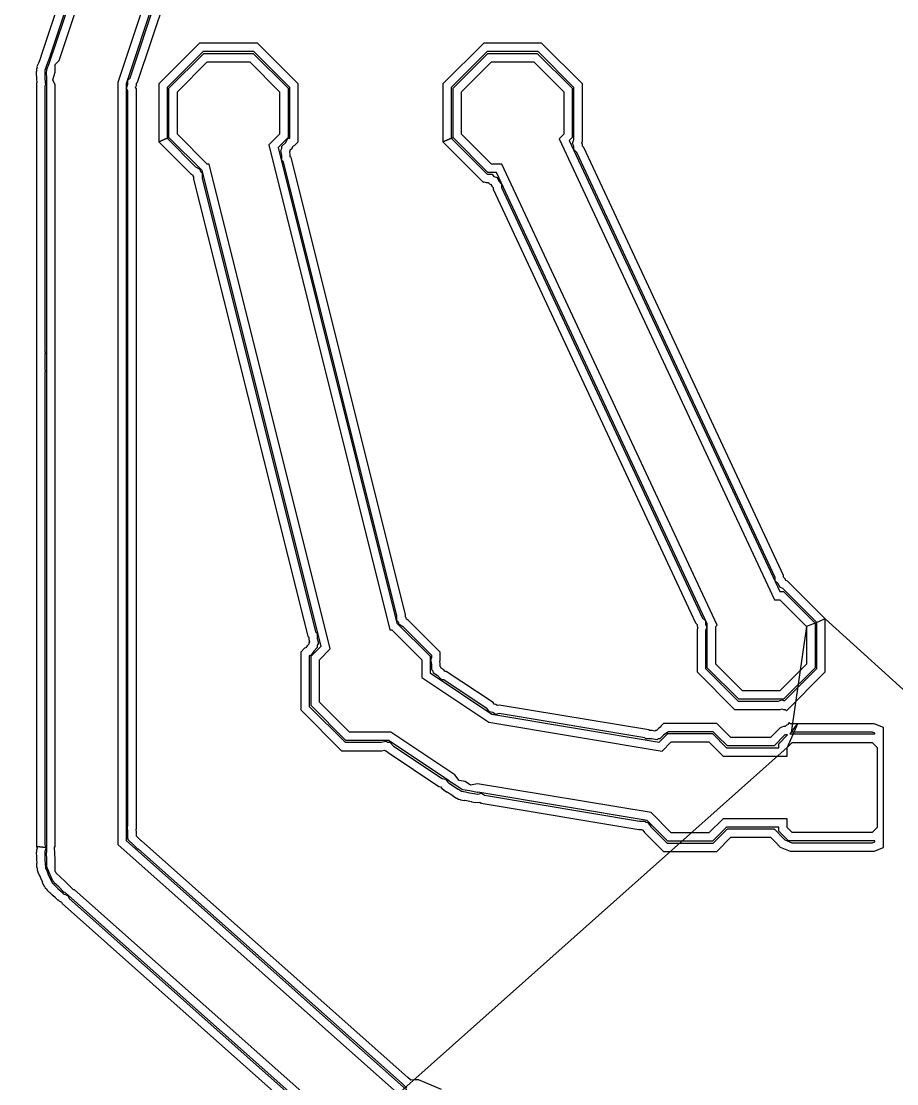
# Model space of a CAD drawing. Extents: x -122 to 0, y 0 to 97.
# Drawn here: x -47.52 to -31.87, y 20.1 to 39.1 of the extents above; entities that cross this region are included whole.
import ezdxf

# ---------------------------------------------------------------- set-up
doc = ezdxf.new("R2010")
doc.units = 0
doc.layers.add('milling', color=1, linetype='CONTINUOUS')
doc.layers.add('rapid_move', color=62, linetype='CONTINUOUS')

msp = doc.modelspace()

# ---------------------------------------------------------------- linework, layer by layer
at = {"layer": 'milling'}
for p, q in [((-45.6112, 43.1517), (-47.1716, 38.4707)), ((-47.0193, 38.3479), (-45.396, 43.218)), ((-46.8433, 38.4018), (-45.2284, 43.2464)), ((-45.4703, 43.0999), (-47.0116, 38.4763)), ((-44.1654, 42.9019), (-45.7962, 38.0094)), ((-44.0447, 42.7895), (-45.6462, 37.9849)), ((-45.5748, 38.0937), (-44.0972, 42.5267)), ((-45.4436, 38.0128), (-43.9372, 42.5323)), ((-44.3316, 38.7125), (-45.0625, 37.9816)), ((-43.2982, 38.7125), (-44.3316, 38.7125)), ((-42.5673, 37.9816), (-43.2982, 38.7125)), ((-39.2516, 38.7125), (-39.9825, 37.9816)), ((-38.2182, 38.7125), (-39.2516, 38.7125)), ((-37.4873, 37.9816), (-38.2182, 38.7125)), ((-47.1912, 38.4119), (-47.2095, 38.3569)), ((-47.1692, 38.4649), (-47.1912, 38.4119)), ((-47.1716, 38.4707), (-47.1692, 38.4649)), ((-47.0068, 38.4648), (-47.0505, 38.3594)), ((-47.0116, 38.4763), (-47.0068, 38.4648)), ((-46.9137, 38.3314), (-46.8433, 38.4018)), ((-44.2695, 38.5625), (-44.9125, 37.9195)), ((-44.8793, 37.9058), (-44.2558, 38.5293)), ((-43.3603, 38.5625), (-44.2695, 38.5625)), ((-44.2558, 38.5293), (-43.3741, 38.5293)), ((-43.3741, 38.5293), (-42.7506, 37.9058)), ((-42.7173, 37.9195), (-43.3603, 38.5625)), ((-39.1895, 38.5625), (-39.8325, 37.9195)), ((-39.7993, 37.9058), (-39.1758, 38.5293)), ((-38.2803, 38.5625), (-39.1895, 38.5625)), ((-39.1758, 38.5293), (-38.2941, 38.5293)), ((-38.2941, 38.5293), (-37.6706, 37.9058)), ((-37.6373, 37.9195), (-38.2803, 38.5625)), ((-47.2469, 38.2062), (-47.2561, 38.1971)), ((-47.2348, 38.2809), (-47.2469, 38.2447)), ((-47.2469, 38.2447), (-47.2469, 38.2062)), ((-47.2152, 38.3541), (-47.2407, 38.2926)), ((-47.2407, 38.2926), (-47.2348, 38.2809)), ((-47.2095, 38.3569), (-47.2152, 38.3541)), ((-47.0728, 38.2923), (-47.0969, 38.2202)), ((-47.0969, 38.2202), (-47.0969, 38.1441)), ((-47.0505, 38.3594), (-47.0729, 38.2924)), ((-47.0729, 38.2924), (-47.0728, 38.2923)), ((-47.0719, 38.1904), (-47.0637, 38.215)), ((-47.0637, 38.241), (-47.0193, 38.3479)), ((-47.0637, 38.215), (-47.0637, 38.241)), ((-46.9137, 38.1905), (-46.9137, 38.3314)), ((-44.7293, 37.8437), (-44.1937, 38.3793)), ((-44.1937, 38.3793), (-43.4362, 38.3793)), ((-43.4362, 38.3793), (-42.9006, 37.8437)), ((-39.6493, 37.8437), (-39.1137, 38.3793)), ((-39.1137, 38.3793), (-38.3562, 38.3793)), ((-38.3562, 38.3793), (-37.8206, 37.8437)), ((-47.2561, 38.1971), (-47.2514, 38.1307)), ((-47.2514, 38.1307), (-47.2469, 38.1263)), ((-47.2469, 38.1263), (-47.2469, 38.0685)), ((-47.2469, 38.0685), (-47.2428, 38.011)), ((-47.2428, 38.011), (-47.2469, 38.0063)), ((-47.0969, 38.1441), (-47.0969, 38.0735)), ((-47.0969, 38.0735), (-47.0888, 37.9597)), ((-47.0637, 38.075), (-47.0719, 38.1904)), ((-47.0637, 24.2495), (-47.0637, 38.075)), ((-46.9582, 38.057), (-46.9137, 38.1905)), ((-46.9137, 37.9681), (-46.9582, 38.057)), ((-45.7962, 38.0094), (-45.7962, 24.3808)), ((-45.6129, 38.0557), (-45.5748, 38.0937)), ((-45.6129, 37.9796), (-45.6129, 38.0557)), ((-45.4629, 37.9936), (-45.4436, 38.0128)), ((-47.2469, 38.0063), (-47.2469, 24.3408)), ((-47.0888, 37.9597), (-47.0969, 37.9504)), ((-47.0969, 37.9504), (-47.0969, 33.1915)), ((-46.9137, 24.3423), (-46.9137, 37.9681)), ((-45.6462, 37.9849), (-45.6462, 24.4482)), ((-45.637, 37.9072), (-45.6129, 37.9796)), ((-45.6129, 37.859), (-45.637, 37.9072)), ((-45.6129, 24.7137), (-45.6129, 37.859)), ((-45.475, 37.9187), (-45.4629, 37.9551)), ((-45.4629, 37.8945), (-45.475, 37.9187)), ((-45.4629, 37.9551), (-45.4629, 37.9936)), ((-45.4629, 24.6567), (-45.4629, 37.8945)), ((-45.0625, 37.9816), (-45.0625, 36.9482)), ((-44.9125, 37.9195), (-44.9125, 37.0103)), ((-44.8793, 37.0241), (-44.8793, 37.9058)), ((-44.7293, 37.0862), (-44.7293, 37.8437)), ((-42.9006, 37.8437), (-42.9006, 37.0862)), ((-42.7506, 37.9058), (-42.7506, 37.0241)), ((-42.7173, 37.014), (-42.7173, 37.9195)), ((-42.5673, 36.9481), (-42.5673, 37.9816)), ((-39.9825, 37.9816), (-39.9825, 36.9482)), ((-39.8325, 37.9195), (-39.8325, 37.0103)), ((-39.7993, 37.0241), (-39.7993, 37.9058)), ((-39.6493, 37.0862), (-39.6493, 37.8437)), ((-37.8206, 37.8437), (-37.8206, 37.0862)), ((-37.6706, 37.9058), (-37.6706, 37.0241)), ((-37.6373, 36.9879), (-37.6373, 37.9195)), ((-37.4873, 36.9616), (-37.4873, 37.9816)), ((-44.1937, 36.5506), (-44.7293, 37.0862)), ((-42.9006, 37.0862), (-43.0956, 36.8913)), ((-39.1137, 36.5506), (-39.6493, 37.0862)), ((-37.8206, 37.0862), (-37.9031, 37.0037)), ((-45.0625, 36.9482), (-44.8793, 37.0241)), ((-44.8793, 37.0241), (-45.0625, 36.9482)), ((-45.0625, 36.9482), (-44.4958, 36.3815)), ((-44.9125, 37.0103), (-44.4029, 36.5007)), ((-44.2873, 36.4321), (-44.8793, 37.0241)), ((-43.0956, 36.8913), (-40.9276, 28.2193)), ((-42.7506, 37.0241), (-42.9295, 36.8453)), ((-42.8602, 36.8676), (-42.7979, 36.9298)), ((-42.8602, 36.826), (-42.8602, 36.8676)), ((-42.7979, 36.9298), (-42.7527, 37.0052)), ((-42.7527, 37.0052), (-42.7173, 37.014)), ((-42.6789, 36.8366), (-42.656, 36.8748)), ((-42.656, 36.8748), (-42.6356, 36.8798)), ((-42.6356, 36.8798), (-42.5673, 36.9481)), ((-39.9825, 36.9482), (-39.7993, 37.0241)), ((-39.7993, 37.0241), (-39.9825, 36.9482)), ((-39.9825, 36.9482), (-39.2568, 36.2224)), ((-39.8325, 37.0103), (-39.1945, 36.3723)), ((-39.1758, 36.4006), (-39.7993, 37.0241)), ((-37.9031, 37.0037), (-34.0527, 28.7527)), ((-37.6706, 37.0241), (-37.7228, 36.972)), ((-37.7228, 36.972), (-33.9571, 28.9027)), ((-37.6619, 36.9202), (-37.6373, 36.9879)), ((-37.6373, 36.8675), (-37.6619, 36.9202)), ((-37.6373, 36.8094), (-37.6373, 36.8675)), ((-37.4997, 36.9274), (-37.4873, 36.9616)), ((-37.4873, 36.9009), (-37.4997, 36.9274)), ((-37.4873, 36.8715), (-37.4873, 36.9009)), ((-37.4616, 36.8459), (-37.4873, 36.8715)), ((-42.9295, 36.8453), (-40.8026, 28.3378)), ((-42.8815, 36.7905), (-42.8602, 36.826)), ((-42.8602, 36.7052), (-42.8815, 36.7905)), ((-42.8602, 36.6171), (-42.8602, 36.7052)), ((-42.721, 36.7666), (-42.7102, 36.7845)), ((-42.7102, 36.7233), (-42.721, 36.7666)), ((-42.7102, 36.8054), (-42.6789, 36.8366)), ((-42.7102, 36.7845), (-42.7102, 36.8054)), ((-42.7102, 36.6792), (-42.7102, 36.7233)), ((-42.6955, 36.6645), (-42.7102, 36.6792)), ((-37.5865, 36.7586), (-37.6373, 36.8094)), ((-34.0379, 29.1545), (-37.5865, 36.7586)), ((-33.8879, 29.1878), (-37.4616, 36.8459)), ((-44.4029, 36.5007), (-44.3273, 36.4554)), ((-44.1623, 36.5506), (-44.1937, 36.5506)), ((-41.9943, 27.8786), (-44.1623, 36.5506)), ((-42.8308, 36.5877), (-42.8602, 36.6171)), ((-40.8019, 28.4721), (-42.8308, 36.5877)), ((-40.6519, 28.4904), (-42.6955, 36.6645)), ((-38.9248, 36.5506), (-39.1137, 36.5506)), ((-35.076, 28.3032), (-38.9248, 36.5506)), ((-44.4958, 36.3815), (-44.4577, 36.3587)), ((-44.4577, 36.3587), (-44.4527, 36.3384)), ((-44.4527, 36.3384), (-44.4379, 36.3237)), ((-44.4379, 36.3237), (-44.4379, 36.2794)), ((-44.3273, 36.4554), (-44.3173, 36.4151)), ((-44.3173, 36.4151), (-44.2879, 36.3858)), ((-44.2879, 36.3858), (-44.2879, 36.2977)), ((-44.2879, 36.2977), (-42.259, 28.1821)), ((-42.1604, 27.9247), (-44.2873, 36.4321)), ((-39.1945, 36.3723), (-39.1808, 36.3673)), ((-39.1808, 36.3673), (-39.1088, 36.3673)), ((-39.0204, 36.4006), (-39.1758, 36.4006)), ((-39.1088, 36.3673), (-39.0677, 36.3262)), ((-39.0677, 36.3262), (-39.013, 36.3063)), ((-35.2527, 28.327), (-39.0204, 36.4006)), ((-39.013, 36.3063), (-38.9826, 36.241)), ((-44.4379, 36.2794), (-42.3944, 28.1053)), ((-39.2568, 36.2224), (-39.2413, 36.2297)), ((-39.2413, 36.2297), (-39.2072, 36.2173)), ((-39.2072, 36.2173), (-39.1709, 36.2173)), ((-39.1709, 36.2173), (-39.1502, 36.1966)), ((-39.1502, 36.1966), (-39.1227, 36.1866)), ((-39.1227, 36.1866), (-39.1074, 36.1538)), ((-39.1074, 36.1538), (-39.0817, 36.1281)), ((-39.0817, 36.1281), (-39.0817, 36.0987)), ((-38.9826, 36.241), (-38.9317, 36.1902)), ((-38.9317, 36.1902), (-38.9317, 36.132)), ((-38.9317, 36.132), (-35.3368, 28.4285)), ((-39.0817, 36.0987), (-35.4616, 28.3412)), ((-47.0969, 33.1915), (-47.0895, 33.1729)), ((-47.0895, 33.1729), (-47.0969, 33.1556)), ((-47.0969, 33.1556), (-47.0969, 32.8672)), ((-47.0969, 32.8672), (-47.0915, 32.8543)), ((-47.0936, 32.8382), (-47.0969, 32.8305)), ((-47.0969, 32.8305), (-47.0969, 24.3753)), ((-47.0915, 32.8543), (-47.0958, 32.8437)), ((-47.0958, 32.8437), (-47.0936, 32.8382)), ((-34.0379, 29.0963), (-34.0379, 29.1545)), ((-33.987, 29.0455), (-34.0379, 29.0963)), ((-33.8879, 29.1584), (-33.8879, 29.1878)), ((-33.8622, 29.1327), (-33.8879, 29.1584)), ((-33.8469, 29.0999), (-33.8622, 29.1327)), ((-33.8194, 29.0899), (-33.8469, 29.0999)), ((-33.1439, 28.4145), (-33.8194, 29.0899)), ((-33.9566, 28.9802), (-33.987, 29.0455)), ((-33.9571, 28.9027), (-33.8912, 28.9027)), ((-33.9019, 28.9603), (-33.9566, 28.9802)), ((-33.9566, 28.9802), (-33.9566, 28.9802)), ((-33.2939, 28.3524), (-33.9019, 28.9603)), ((-33.8912, 28.9027), (-33.3272, 28.3387)), ((-34.0527, 28.7527), (-33.9533, 28.7527)), ((-33.9533, 28.7527), (-33.4772, 28.2766)), ((-40.8026, 28.3378), (-40.2106, 27.7458)), ((-40.8019, 28.384), (-40.8019, 28.4721)), ((-40.7725, 28.3547), (-40.8019, 28.384)), ((-40.7625, 28.3144), (-40.7725, 28.3547)), ((-40.6519, 28.4461), (-40.6519, 28.4904)), ((-40.6371, 28.4314), (-40.6519, 28.4461)), ((-40.6321, 28.4111), (-40.6371, 28.4314)), ((-40.594, 28.3883), (-40.6321, 28.4111)), ((-40.0273, 27.8216), (-40.594, 28.3883)), ((-35.4616, 28.3412), (-35.4359, 28.3156)), ((-35.4359, 28.3156), (-35.4359, 28.2862)), ((-35.3368, 28.4285), (-35.2859, 28.3777)), ((-35.2859, 28.3777), (-35.2859, 28.3196)), ((-35.2859, 28.3196), (-35.2613, 28.2669)), ((-35.2527, 27.5412), (-35.2527, 28.327)), ((-33.2939, 28.3524), (-33.4772, 28.2766)), ((-33.3272, 28.3387), (-33.3272, 27.5412)), ((-33.1439, 28.4145), (-33.2939, 28.3524)), ((-33.2939, 27.5274), (-33.2939, 28.3524)), ((-33.1439, 27.4653), (-33.1439, 28.4145)), ((-42.259, 28.1821), (-42.2296, 28.1527)), ((-42.2296, 28.1527), (-42.2296, 28.0646)), ((-40.9276, 28.2193), (-40.8962, 28.2193)), ((-40.8962, 28.2193), (-40.3606, 27.6837)), ((-40.6869, 28.2691), (-40.7625, 28.3144)), ((-40.1773, 27.7595), (-40.6869, 28.2691)), ((-35.4359, 28.2862), (-35.4235, 28.2597)), ((-35.4235, 28.2597), (-35.4359, 28.2255)), ((-35.4359, 28.2255), (-35.4359, 27.4653)), ((-35.2613, 28.2669), (-35.2859, 28.1992)), ((-35.2859, 28.1992), (-35.2859, 27.5274)), ((-35.1027, 28.2766), (-35.076, 28.3032)), ((-35.1027, 27.6033), (-35.1027, 28.2766)), ((-33.4772, 28.2766), (-33.4772, 27.6033)), ((-42.3796, 27.9644), (-42.4109, 27.9332)), ((-42.3944, 28.1053), (-42.3796, 28.0906)), ((-42.3796, 28.0906), (-42.3796, 28.0465)), ((-42.3796, 28.0465), (-42.3688, 28.0032)), ((-42.3688, 28.0032), (-42.3796, 27.9853)), ((-42.3796, 27.9853), (-42.3796, 27.9644)), ((-42.2296, 28.0646), (-42.2083, 27.9793)), ((-42.2083, 27.9793), (-42.2296, 27.9438)), ((-42.2296, 27.9438), (-42.2296, 27.9022)), ((-42.4542, 27.89), (-42.5225, 27.8217)), ((-42.5225, 27.8217), (-42.5225, 26.7882)), ((-42.4338, 27.895), (-42.4542, 27.89)), ((-42.4109, 27.9332), (-42.4338, 27.895)), ((-42.3371, 27.7646), (-42.3725, 27.7558)), ((-42.3725, 27.7558), (-42.3725, 26.8503)), ((-42.3393, 27.7458), (-42.1604, 27.9247)), ((-42.3393, 26.8641), (-42.3393, 27.7458)), ((-42.2919, 27.84), (-42.3371, 27.7646)), ((-42.2296, 27.9022), (-42.2919, 27.84)), ((-42.1893, 27.6837), (-41.9943, 27.8786)), ((-40.2106, 27.7458), (-40.2106, 27.4472)), ((-40.1773, 27.7182), (-40.1773, 27.7595)), ((-40.0273, 27.6728), (-40.0273, 27.8216)), ((-42.1893, 26.9262), (-42.1893, 27.6837)), ((-40.3606, 27.6837), (-40.3606, 27.3669)), ((-40.196, 27.6902), (-40.1773, 27.7182)), ((-40.1773, 27.5966), (-40.196, 27.6902)), ((-40.1773, 27.5014), (-40.1773, 27.5966)), ((-40.0367, 27.6587), (-40.0273, 27.6728)), ((-40.0273, 27.6116), (-40.0367, 27.6587)), ((-40.0273, 27.5635), (-40.0273, 27.6116)), ((-40.0153, 27.5516), (-40.0273, 27.5635)), ((-34.6266, 27.1272), (-35.1027, 27.6033)), ((-35.1027, 27.6033), (-35.1027, 27.6033)), ((-33.4772, 27.6033), (-33.9533, 27.1272)), ((-40.3606, 27.3669), (-39.1597, 26.5663)), ((-40.2106, 27.4472), (-39.1033, 26.709)), ((-40.1535, 27.4777), (-40.1773, 27.5014)), ((-40.1469, 27.4445), (-40.1535, 27.4777)), ((-40.0674, 27.3916), (-40.1469, 27.4445)), ((-40.0002, 27.3243), (-40.0674, 27.3916)), ((-40.012, 27.5349), (-40.0153, 27.5516)), ((-39.9721, 27.5083), (-40.012, 27.5349)), ((-39.9381, 27.4743), (-39.9721, 27.5083)), ((-39.921, 27.4743), (-39.9381, 27.4743)), ((-39.0849, 26.917), (-39.921, 27.4743)), ((-35.4359, 27.4653), (-34.7645, 26.7939)), ((-35.2859, 27.5274), (-34.7024, 26.9439)), ((-34.6887, 26.9772), (-35.2527, 27.5412)), ((-33.3272, 27.5412), (-33.8912, 26.9772)), ((-33.8729, 26.9484), (-33.2939, 27.5274)), ((-33.8372, 26.772), (-33.1439, 27.4653)), ((-39.9665, 27.3243), (-40.0002, 27.3243)), ((-39.1908, 26.8073), (-39.9665, 27.3243)), ((-33.9533, 27.1272), (-34.6266, 27.1272)), ((-42.3725, 26.8503), (-41.7295, 26.2073)), ((-41.7158, 26.2406), (-42.3393, 26.8641)), ((-41.6537, 26.3906), (-42.1893, 26.9262)), ((-42.1893, 26.9262), (-42.1893, 26.9262)), ((-39.1503, 26.7505), (-39.1908, 26.8073)), ((-39.0644, 26.8882), (-39.0849, 26.917)), ((-39.0342, 26.8832), (-39.0644, 26.8882)), ((-39.0091, 26.8664), (-39.0342, 26.8832)), ((-38.9747, 26.8733), (-39.0091, 26.8664)), ((-36.2993, 26.4274), (-38.9747, 26.8733)), ((-34.7024, 26.9439), (-33.9822, 26.9439)), ((-33.8912, 26.9772), (-34.6887, 26.9772)), ((-33.9822, 26.9439), (-33.922, 26.9688)), ((-33.9523, 26.7939), (-33.922, 26.8064)), ((-33.922, 26.9688), (-33.8729, 26.9484)), ((-33.922, 26.8064), (-33.8919, 26.7939)), ((-42.5225, 26.7882), (-41.7916, 26.0573)), ((-39.0908, 26.7406), (-39.1503, 26.7505)), ((-39.1033, 26.709), (-36.111, 26.2103)), ((-39.0406, 26.7071), (-39.0908, 26.7406)), ((-38.972, 26.7208), (-39.0406, 26.7071)), ((-36.3713, 26.2873), (-38.972, 26.7208)), ((-34.7645, 26.7939), (-33.9523, 26.7939)), ((-33.8919, 26.7939), (-33.859, 26.7939)), ((-33.859, 26.7939), (-33.8372, 26.772)), ((-39.1597, 26.5663), (-36.0595, 26.0497)), ((-36.2892, 26.4173), (-36.2993, 26.4274)), ((-36.2387, 26.4173), (-36.2892, 26.4173)), ((-36.1889, 26.409), (-36.2387, 26.4173)), ((-36.1773, 26.4173), (-36.1889, 26.409)), ((-36.163, 26.4173), (-36.1773, 26.4173)), ((-36.1276, 26.4528), (-36.163, 26.4173)), ((-36.0862, 26.4823), (-36.1276, 26.4528)), ((-36.0839, 26.4966), (-36.0862, 26.4823)), ((-36.0346, 26.5459), (-36.0839, 26.4966)), ((-35.0853, 26.5459), (-36.0346, 26.5459)), ((-34.9205, 26.3811), (-35.0853, 26.5459)), ((-33.9489, 26.4657), (-34.1226, 26.2919)), ((-33.892, 26.4892), (-33.9489, 26.4657)), ((-33.859, 26.4892), (-33.892, 26.4892)), ((-33.8358, 26.5124), (-33.859, 26.4892)), ((-33.8056, 26.5249), (-33.8358, 26.5124)), ((-33.6388, 26.5395), (-33.8263, 26.1171)), ((-33.7931, 26.5552), (-33.8056, 26.5249)), ((-33.7869, 26.5614), (-33.7931, 26.5552)), ((-33.7651, 26.5395), (-33.7869, 26.5614)), ((-33.6388, 26.5395), (-33.7651, 26.5395)), ((-33.751, 26.3851), (-33.6388, 26.5395)), ((-32.2693, 26.5395), (-33.6388, 26.5395)), ((-33.6388, 26.5395), (-33.6388, 26.5395)), ((-32.1055, 26.4717), (-32.2693, 26.5395)), ((-32.1055, 24.3281), (-32.1055, 26.4717)), ((-40.9562, 26.2406), (-41.7158, 26.2406)), ((-40.9108, 26.3906), (-41.6537, 26.3906)), ((-41.0877, 26.2073), (-40.9941, 26.226)), ((-40.9941, 26.226), (-40.9661, 26.2073)), ((-39.8712, 25.5173), (-40.9562, 26.2406)), ((-39.7651, 25.6269), (-40.9108, 26.3906)), ((-36.3513, 26.2673), (-36.3713, 26.2873)), ((-36.2513, 26.2673), (-36.3513, 26.2673)), ((-36.1523, 26.2508), (-36.2513, 26.2673)), ((-36.1293, 26.2673), (-36.1523, 26.2508)), ((-36.1008, 26.2673), (-36.1293, 26.2673)), ((-36.111, 26.2103), (-35.9587, 26.3627)), ((-36.03, 26.3382), (-36.1008, 26.2673)), ((-35.9492, 26.3959), (-36.03, 26.3382)), ((-35.9587, 26.3627), (-35.1612, 26.3627)), ((-35.1474, 26.3959), (-35.9492, 26.3959)), ((-35.1612, 26.3627), (-34.9073, 26.1087)), ((-35.0705, 26.319), (-35.1474, 26.3959)), ((-34.8934, 26.1419), (-35.0705, 26.319)), ((-34.8313, 26.2919), (-34.9205, 26.3811)), ((-34.2489, 26.2919), (-34.8313, 26.2919)), ((-34.1226, 26.2919), (-34.2489, 26.2919)), ((-33.8641, 26.3384), (-34.0605, 26.1419)), ((-33.9763, 26.1792), (-33.8162, 26.3392)), ((-33.862, 26.3392), (-33.8641, 26.3384)), ((-33.8162, 26.3392), (-33.862, 26.3392)), ((-33.751, 26.3851), (-33.7799, 26.3563)), ((-33.7799, 26.3563), (-32.2555, 26.3563)), ((-33.7404, 26.3895), (-33.751, 26.3851)), ((-33.5767, 26.3895), (-33.7404, 26.3895)), ((-32.2991, 26.3895), (-33.5767, 26.3895)), ((-32.2555, 26.3715), (-32.2991, 26.3895)), ((-32.2555, 26.3563), (-32.2555, 26.3715)), ((-41.7916, 26.0573), (-41.0727, 26.0573)), ((-41.7295, 26.2073), (-41.0877, 26.2073)), ((-41.0727, 26.0573), (-41.0256, 26.0667)), ((-41.0256, 26.0667), (-41.0115, 26.0573)), ((-41.0115, 26.0573), (-40.9945, 26.0573)), ((-40.9945, 26.0573), (-40.9605, 26.0233)), ((-40.9661, 26.2073), (-40.9324, 26.2073)), ((-40.9324, 26.2073), (-40.8651, 26.14)), ((-40.8651, 26.14), (-39.9947, 25.5597)), ((-36.0595, 26.0497), (-35.8966, 26.2127)), ((-35.8966, 26.2127), (-35.2233, 26.2127)), ((-35.2233, 26.2127), (-34.9694, 25.9587)), ((-34.9073, 26.1087), (-33.9763, 26.1087)), ((-34.311, 26.1419), (-34.8934, 26.1419)), ((-34.0605, 26.1419), (-34.311, 26.1419)), ((-33.9763, 26.1087), (-33.9763, 26.1792)), ((-33.8263, 26.1171), (-33.7371, 26.2063)), ((-33.8263, 25.9587), (-33.8263, 26.1171)), ((-33.7371, 26.2063), (-32.3028, 26.2063)), ((-32.3028, 26.2063), (-32.2136, 26.1171)), ((-32.2136, 26.1171), (-32.2136, 24.6828)), ((-40.9605, 26.0233), (-40.0512, 25.4171)), ((-34.9694, 25.9587), (-33.8263, 25.9587)), ((-39.9947, 25.5597), (-39.9352, 25.5498)), ((-39.9352, 25.5498), (-39.8947, 25.4931)), ((-39.8947, 25.4931), (-39.8722, 25.4781)), ((-39.8722, 25.4781), (-39.872, 25.4781)), ((-39.872, 25.4781), (-39.7716, 25.4111)), ((-39.8648, 25.5083), (-39.8712, 25.5173)), ((-39.7542, 25.4393), (-39.8648, 25.5083)), ((-39.6901, 25.5218), (-39.7651, 25.6269)), ((-39.58, 25.5035), (-39.6901, 25.5218)), ((-39.4874, 25.4417), (-39.58, 25.5035)), ((-39.361, 25.467), (-39.4874, 25.4417)), ((-36.2594, 24.9501), (-39.361, 25.467)), ((-40.0512, 25.4171), (-40.0211, 25.4121)), ((-40.0211, 25.4121), (-40.0006, 25.3833)), ((-40.0006, 25.3833), (-39.9714, 25.3639)), ((-39.9714, 25.3639), (-39.9703, 25.3581)), ((-39.9703, 25.3581), (-39.9063, 25.3182)), ((-39.9063, 25.3182), (-39.9035, 25.3188)), ((-39.9035, 25.3188), (-39.8529, 25.285)), ((-39.8529, 25.285), (-39.8015, 25.253)), ((-39.7716, 25.4111), (-39.7058, 25.37)), ((-39.6458, 25.367), (-39.7542, 25.4393)), ((-39.7058, 25.37), (-39.705, 25.3702)), ((-39.705, 25.3702), (-39.6472, 25.3337)), ((-39.6472, 25.3337), (-39.5799, 25.3207)), ((-39.635, 25.3649), (-39.6458, 25.367)), ((-39.6256, 25.359), (-39.635, 25.3649)), ((-39.4968, 25.3376), (-39.6256, 25.359)), ((-39.5799, 25.3207), (-39.5795, 25.32)), ((-39.5795, 25.32), (-39.503, 25.3049)), ((-39.503, 25.3049), (-39.4264, 25.2921)), ((-39.3691, 25.3123), (-39.4968, 25.3376)), ((-39.4264, 25.2921), (-39.4264, 25.2922)), ((-39.4264, 25.2922), (-39.3579, 25.2808)), ((-39.3583, 25.3145), (-39.3691, 25.3123)), ((-36.3314, 24.81), (-39.3583, 25.3145)), ((-39.3579, 25.2808), (-39.2901, 25.2946)), ((-39.2901, 25.2946), (-39.2394, 25.261)), ((-39.8015, 25.253), (-39.8009, 25.2503)), ((-39.8009, 25.2503), (-39.7387, 25.2088)), ((-39.7387, 25.2088), (-39.7324, 25.2102)), ((-39.7324, 25.2102), (-39.7032, 25.1917)), ((-39.7032, 25.1917), (-39.6694, 25.1852)), ((-39.6694, 25.1852), (-39.6659, 25.18)), ((-39.6659, 25.18), (-39.593, 25.1678)), ((-39.593, 25.1678), (-39.5908, 25.1694)), ((-39.5908, 25.1694), (-39.5309, 25.1575)), ((-39.5309, 25.1575), (-39.4712, 25.1476)), ((-39.4712, 25.1476), (-39.4696, 25.1453)), ((-39.4696, 25.1453), (-39.3947, 25.1305)), ((-39.3947, 25.1305), (-39.3898, 25.134)), ((-39.3898, 25.134), (-39.3552, 25.1282)), ((-39.3552, 25.1282), (-39.3211, 25.1352)), ((-39.3211, 25.1352), (-39.2956, 25.1183)), ((-39.2956, 25.1183), (-36.4798, 24.649)), ((-39.2394, 25.261), (-36.4677, 24.799)), ((-35.8966, 24.5872), (-36.2594, 24.9501)), ((-45.6197, 24.7061), (-45.6129, 24.7137)), ((-45.6129, 24.5904), (-45.6197, 24.7061)), ((-36.4677, 24.799), (-36.3675, 24.799)), ((-36.3675, 24.799), (-36.3475, 24.7789)), ((-36.3475, 24.7789), (-36.3195, 24.7743)), ((-35.9587, 24.4372), (-36.3314, 24.81)), ((-36.3195, 24.7743), (-36.2612, 24.6927)), ((-34.9694, 24.8412), (-35.2233, 24.5872)), ((-33.8263, 24.8412), (-34.9694, 24.8412)), ((-33.8263, 24.6828), (-33.8263, 24.8412)), ((-45.6129, 24.4736), (-45.6129, 24.5904)), ((-45.4663, 24.6529), (-45.4629, 24.6567)), ((-45.4629, 24.595), (-45.4663, 24.6529)), ((-45.4629, 24.5357), (-45.4629, 24.595)), ((-45.4592, 24.532), (-45.4629, 24.5357)), ((-45.4589, 24.5269), (-45.4592, 24.532)), ((-45.4157, 24.4885), (-45.4589, 24.5269)), ((-36.4798, 24.649), (-36.4296, 24.649)), ((-36.4296, 24.649), (-36.4196, 24.6389)), ((-36.4196, 24.6389), (-36.4054, 24.6366)), ((-36.4054, 24.6366), (-36.376, 24.5953)), ((-36.376, 24.5953), (-36.0345, 24.2539)), ((-36.2612, 24.6927), (-35.9724, 24.4039)), ((-35.2233, 24.5872), (-35.8966, 24.5872)), ((-34.9073, 24.6912), (-35.1612, 24.4372)), ((-35.1474, 24.4039), (-34.8934, 24.6579)), ((-33.9763, 24.6912), (-34.9073, 24.6912)), ((-34.8934, 24.6579), (-34.6429, 24.6579)), ((-34.6429, 24.6579), (-34.0605, 24.6579)), ((-34.0605, 24.6579), (-33.8834, 24.4808)), ((-33.9763, 24.6207), (-33.9763, 24.6912)), ((-33.7992, 24.4436), (-33.9763, 24.6207)), ((-33.7371, 24.5936), (-33.8263, 24.6828)), ((-32.3028, 24.5936), (-33.7371, 24.5936)), ((-32.2136, 24.6828), (-32.3028, 24.5936)), ((-47.2469, 24.3408), (-47.0725, 24.3249)), ((-47.0725, 24.3249), (-47.2469, 24.3408)), ((-47.2469, 24.3408), (-47.2346, 24.3154)), ((-47.0969, 24.3753), (-47.0725, 24.3249)), ((-47.0725, 24.3249), (-47.0969, 24.2547)), ((-46.9263, 24.3282), (-46.9137, 24.3423)), ((-46.9137, 24.1141), (-46.9263, 24.3282)), ((-45.7962, 24.3808), (-40.6848, 19.8373)), ((-45.6462, 24.4482), (-40.6277, 19.9873)), ((-45.6056, 24.4664), (-45.6129, 24.4736)), ((-45.605, 24.456), (-45.6056, 24.4664)), ((-45.5177, 24.3784), (-45.605, 24.456)), ((-45.4358, 24.2965), (-45.5177, 24.3784)), ((-45.3737, 24.4465), (-45.4157, 24.4885)), ((-45.3684, 24.4465), (-45.3737, 24.4465)), ((-40.6054, 20.2127), (-45.3684, 24.4465)), ((-35.9724, 24.4039), (-35.1474, 24.4039)), ((-35.1612, 24.4372), (-35.9587, 24.4372)), ((-35.0853, 24.2539), (-34.8313, 24.5079)), ((-34.8313, 24.5079), (-34.705, 24.5079)), ((-34.705, 24.5079), (-34.1226, 24.5079)), ((-34.1226, 24.5079), (-34.0334, 24.4187)), ((-34.0334, 24.4187), (-33.9489, 24.3341)), ((-33.9489, 24.3341), (-33.7705, 24.2603)), ((-33.8834, 24.4808), (-33.864, 24.4614)), ((-33.864, 24.4614), (-33.7406, 24.4103)), ((-32.2555, 24.4436), (-33.7992, 24.4436)), ((-33.7406, 24.4103), (-32.2991, 24.4103)), ((-32.2991, 24.4103), (-32.2555, 24.4284)), ((-32.2693, 24.2603), (-32.1055, 24.3281)), ((-32.2555, 24.4284), (-32.2555, 24.4436)), ((-47.2469, 24.2427), (-47.2547, 24.235)), ((-47.2547, 24.235), (-47.2506, 24.166)), ((-47.2506, 24.166), (-47.2469, 24.1623)), ((-47.2346, 24.3154), (-47.2469, 24.28)), ((-47.2469, 24.28), (-47.2469, 24.2427)), ((-47.2469, 24.1623), (-47.2469, 24.103)), ((-47.0969, 24.2547), (-47.0969, 24.1806)), ((-47.0969, 24.1806), (-47.0969, 24.1076)), ((-47.0708, 24.2291), (-47.0637, 24.2495)), ((-47.0637, 24.1087), (-47.0708, 24.2291)), ((-45.4255, 24.2965), (-45.4358, 24.2965)), ((-40.7081, 20.1033), (-45.4255, 24.2965)), ((-36.0345, 24.2539), (-35.0853, 24.2539)), ((-33.7705, 24.2603), (-32.2693, 24.2603)), ((-47.2469, 24.103), (-47.2435, 24.0451)), ((-47.2435, 24.0451), (-47.2469, 24.0413)), ((-47.2469, 24.0413), (-47.2469, 23.972)), ((-47.2469, 23.972), (-47.2385, 23.9646)), ((-47.2385, 23.9646), (-47.2365, 23.9275)), ((-47.0969, 24.1076), (-47.0927, 24.0354)), ((-47.0927, 24.0354), (-47.0923, 24.0351)), ((-47.0923, 24.0351), (-47.0882, 23.9618)), ((-47.0882, 23.9618), (-47.0598, 23.894)), ((-47.0637, 23.9889), (-47.0637, 24.1087)), ((-47.0554, 23.9691), (-47.0637, 23.9889)), ((-47.0542, 23.9476), (-47.0554, 23.9691)), ((-47.0018, 23.8396), (-47.0542, 23.9476)), ((-46.9137, 23.8985), (-46.9137, 24.1141)), ((-47.2365, 23.9275), (-47.2222, 23.8935)), ((-47.2222, 23.8935), (-47.2265, 23.883)), ((-47.2265, 23.883), (-47.1959, 23.8198)), ((-47.1959, 23.8198), (-47.191, 23.8178)), ((-47.191, 23.8178), (-47.1687, 23.7637)), ((-47.1687, 23.7637), (-47.143, 23.711)), ((-47.0598, 23.894), (-47.06, 23.8936)), ((-47.06, 23.8936), (-47.031, 23.8235)), ((-47.031, 23.8235), (-47.0004, 23.7605)), ((-46.9558, 23.7285), (-47.0018, 23.8396)), ((-47.0004, 23.7605), (-47.0001, 23.7604)), ((-47.0001, 23.7604), (-46.9681, 23.694)), ((-46.9002, 23.8851), (-46.9137, 23.8985)), ((-46.8991, 23.8661), (-46.9002, 23.8851)), ((-46.7388, 23.7237), (-46.8991, 23.8661)), ((-47.143, 23.711), (-47.1448, 23.706)), ((-47.1448, 23.706), (-47.1187, 23.6428)), ((-47.1187, 23.6428), (-47.1082, 23.6392)), ((-47.1082, 23.6392), (-47.0921, 23.6058)), ((-47.0921, 23.6058), (-47.0657, 23.5796)), ((-47.0657, 23.5796), (-47.0657, 23.5683)), ((-47.0657, 23.5683), (-47.0129, 23.5214)), ((-46.9681, 23.694), (-46.9159, 23.6421)), ((-46.9406, 23.7134), (-46.9558, 23.7285)), ((-46.9312, 23.6939), (-46.9406, 23.7134)), ((-46.8411, 23.6139), (-46.9312, 23.6939)), ((-46.9159, 23.6421), (-46.9159, 23.6416)), ((-46.9159, 23.6416), (-46.8642, 23.5899)), ((-46.8642, 23.5899), (-46.7764, 23.512)), ((-46.7564, 23.5291), (-46.8411, 23.6139)), ((-46.5864, 23.5712), (-46.7388, 23.7237)), ((-46.5673, 23.5712), (-46.5864, 23.5712)), ((-41.4273, 19.0023), (-46.5673, 23.5712)), ((-47.0129, 23.5214), (-47.0077, 23.5214)), ((-47.0077, 23.5214), (-46.9668, 23.4804)), ((-46.9668, 23.4804), (-46.9225, 23.4411)), ((-46.9225, 23.4411), (-46.9222, 23.4358)), ((-46.9222, 23.4358), (-46.8741, 23.3876)), ((-46.8741, 23.3876), (-46.8632, 23.3883)), ((-46.8632, 23.3883), (-46.8355, 23.3636)), ((-46.7764, 23.512), (-46.7764, 23.5119)), ((-46.7764, 23.5119), (-46.7547, 23.4926)), ((-46.7365, 23.5209), (-46.7564, 23.5291)), ((-46.7547, 23.4926), (-46.6865, 23.4646)), ((-41.5773, 18.9349), (-46.7365, 23.5209)), ((-46.6865, 23.4646), (-46.6649, 23.4127)), ((-46.6649, 23.4127), (-41.7419, 19.0367)), ((-46.8355, 23.3636), (-46.801, 23.3495)), ((-46.801, 23.3495), (-46.7901, 23.3232)), ((-46.7901, 23.3232), (-41.8228, 18.9078)), ((-40.5632, 20.1705), (-40.6054, 20.2127)), ((-40.5579, 20.1705), (-40.5632, 20.1705)), ((-40.5541, 20.1671), (-40.5579, 20.1705)), ((-40.4962, 20.1705), (-40.5541, 20.1671)), ((-40.417, 20.1705), (-40.4962, 20.1705)), ((-40.0052, 20), (-40.417, 20.1705)), ((-40.6253, 20.0205), (-40.7081, 20.1033))]:
    msp.add_line(p, q, dxfattribs=at)
at = {"layer": 'rapid_move'}
for p, q in [((-29.3736, 24.988), (-33.1439, 28.4145)), ((-33.4772, 28.2766), (-33.751, 26.3851)), ((-33.8263, 26.1171), (-47.5207, 13.9161))]:
    msp.add_line(p, q, dxfattribs=at)

doc.saveas('drawing.dxf')
